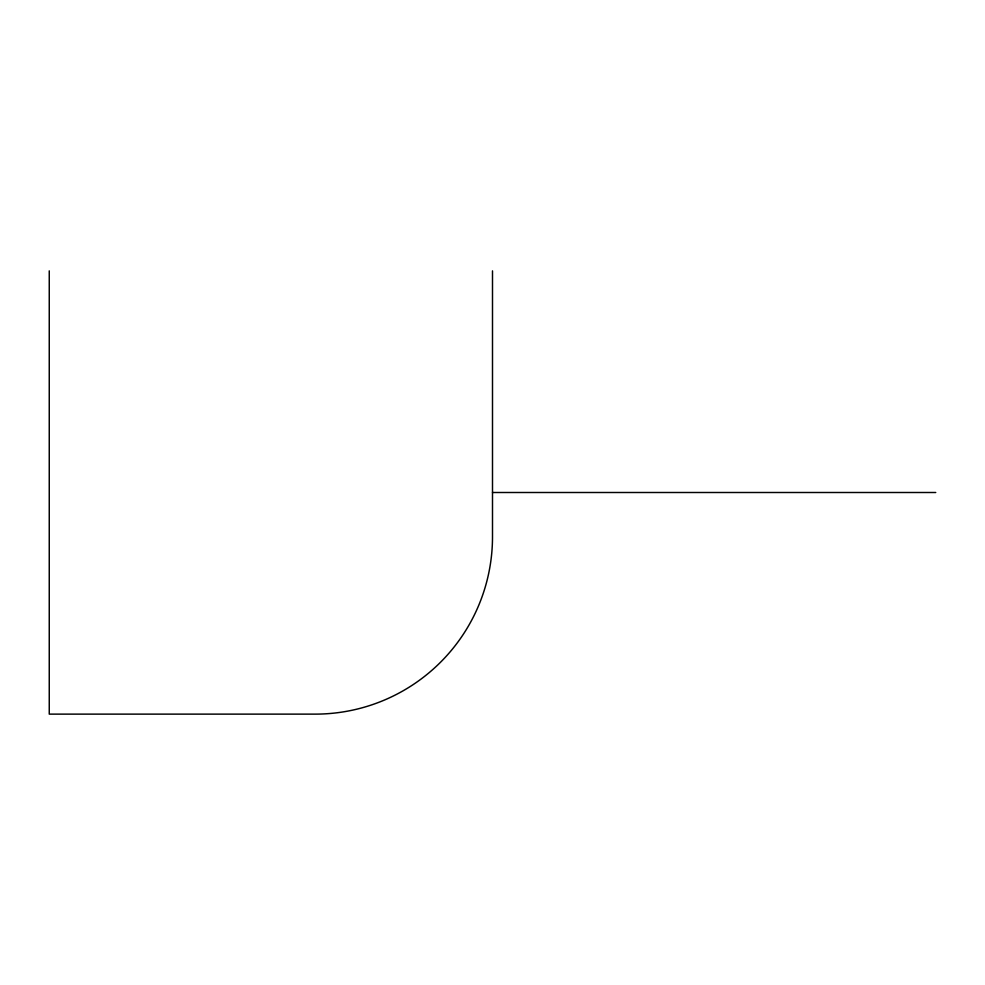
<?xml version="1.0" encoding="UTF-8"?>
<svg xmlns="http://www.w3.org/2000/svg" width="985" height="985" viewBox="0 0 985 985"><rect width="100%" height="100%" fill="white"/><g stroke="black" fill="none" stroke-linecap="round" stroke-linejoin="round"><path stroke-width="1.48" d="M492.5 492.5L935.75 492.5M492.5 270.875L492.5 536.825A177.3 177.3 0 0 1 315.2 714.125L49.25 714.125L49.25 270.875"/></g></svg>
